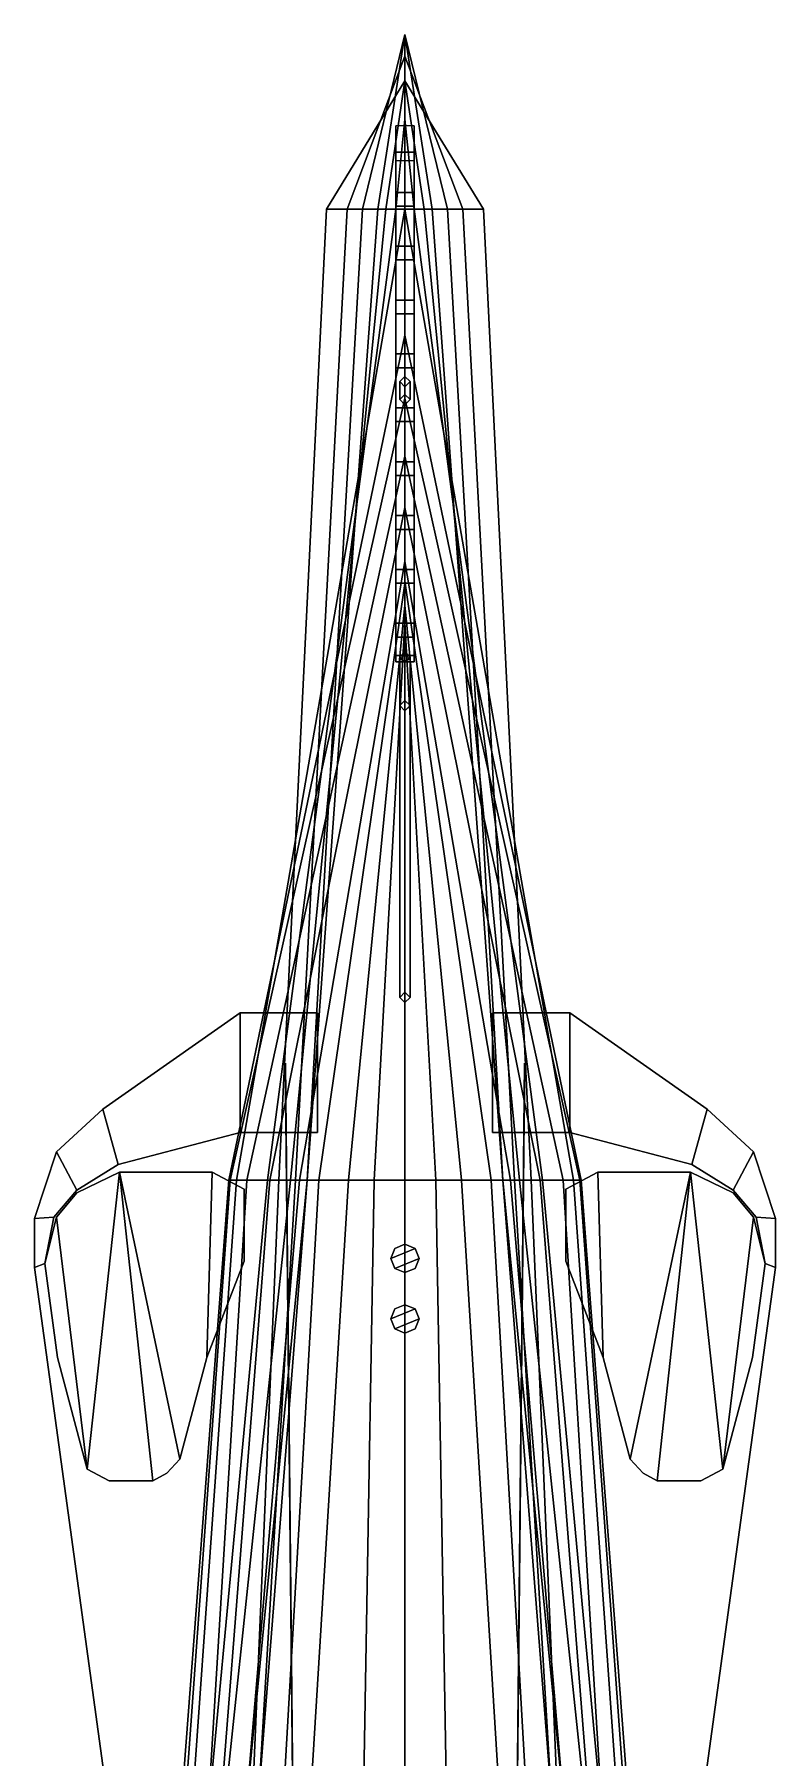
# Model space of a CAD drawing. Extents: x -3.2 to 3.2, y -38.1 to 38.1.
# Drawn here: x -2.88 to 2.88, y 24.73 to 38.13 of the extents above; entities that cross this region are included whole.
import ezdxf

# ---------------------------------------------------------------- set-up
doc = ezdxf.new("R2010")
doc.units = 0
doc.layers.get('0').update_dxf_attribs({"linetype": 'CONTINUOUS'})
doc.layers.add('TOWER', color=3, linetype='CONTINUOUS')

msp = doc.modelspace()

# ---------------------------------------------------------------- linework, layer by layer
for points in [[(0, 37.96, 2.34), (0, 38.13, 1.94), (-0.33, 36.77, 1.82), (-0.45, 36.77, 2.16)], [(0, 38.13, 1.94), (0, 38.13, 1.63), (-0.21, 36.77, 1.44), (-0.33, 36.77, 1.82)], [(0, 38.13, 1.63), (0, 37.77, 1.14), (-0.15, 36.77, 1.14), (-0.21, 36.77, 1.44)], [(0.21, 36.77, 1.44), (0.15, 36.77, 1.14), (0, 37.77, 1.14), (0, 38.13, 1.63)], [(0.33, 36.77, 1.82), (0.21, 36.77, 1.44), (0, 38.13, 1.63), (0, 38.13, 1.94)], [(0.45, 36.77, 2.16), (0.33, 36.77, 1.82), (0, 38.13, 1.94), (0, 37.96, 2.34)], [(0, 37.77, 2.47), (0, 37.96, 2.34), (-0.45, 36.77, 2.16), (-0.61, 36.77, 2.47)], [(0.61, 36.77, 2.47), (0.45, 36.77, 2.16), (0, 37.96, 2.34), (0, 37.77, 2.47)], [(0, 37.77, 2.47), (0, 37.77, 2.47), (-0.61, 36.77, 2.47), (0.61, 36.77, 2.47)], [(0, 37.77, 1.14), (0, 37.47, 0.63), (-0.07, 36.77, 0.63), (-0.15, 36.77, 1.14)], [(0.15, 36.77, 1.14), (0.07, 36.77, 0.63), (0, 37.47, 0.63), (0, 37.77, 1.14)], [(0, 37.47, 0.63), (0, 36.77, -0.04), (0, 36.77, -0.04), (-0.07, 36.77, 0.63)], [(-0.07, 33.3, 3.82), (-0.07, 37.42, 2.47), (-0.07, 37.15, 2.47), (-0.07, 33.25, 3.68)], [(0.07, 37.215, 2.537), (0.07, 37.42, 2.47), (-0.07, 37.42, 2.47), (-0.07, 37.215, 2.537)], [(0.07, 36.77, 0.63), (0, 36.77, -0.04), (0, 36.77, -0.04), (0, 37.47, 0.63)], [(0.07, 37.15, 2.47), (0.07, 37.42, 2.47), (0.07, 33.3, 3.82), (0.07, 33.25, 3.68)], [(0.07, 36.902, 2.772), (0.07, 37.215, 2.537), (-0.07, 37.215, 2.537), (-0.07, 36.902, 2.772)], [(-0.07, 36.902, 2.772), (-0.07, 37.215, 2.537), (-0.07, 37.215, 2.537), (-0.07, 36.795, 2.675)], [(-0.07, 33.25, 3.68), (-0.07, 37.15, 2.47), (0.07, 37.15, 2.47), (0.07, 33.25, 3.68)], [(0.07, 37.215, 2.537), (0.07, 37.215, 2.537), (0.07, 36.902, 2.772), (0.07, 36.795, 2.675)], [(0.07, 36.795, 2.675), (0.07, 36.902, 2.772), (-0.07, 36.902, 2.772), (-0.07, 36.795, 2.675)], [(0, 36.77, -0.04), (0, 35.79, -1.05), (-1.37, 29.22, -1.05), (-1.31, 29.22, -0.64)], [(-0.07, 36.77, 0.63), (0, 36.77, -0.04), (-1.31, 29.22, -0.64), (-1.07, 29.22, -0.04)], [(-0.15, 36.77, 1.14), (-0.07, 36.77, 0.63), (-1.07, 29.22, -0.04), (-0.89, 29.22, 0.39)], [(-0.61, 36.77, 2.47), (-0.45, 36.77, 2.16), (-0.85, 29.22, 1.82), (-0.98, 29.22, 2.16)], [(-0.21, 36.77, 1.44), (-0.15, 36.77, 1.14), (-0.89, 29.22, 0.39), (-0.76, 29.22, 0.91)], [(-0.45, 36.77, 2.16), (-0.33, 36.77, 1.82), (-0.76, 29.22, 1.44), (-0.85, 29.22, 1.82)], [(-0.33, 36.77, 1.82), (-0.21, 36.77, 1.44), (-0.76, 29.22, 0.91), (-0.76, 29.22, 1.44)], [(-0.07, 36.483, 2.909), (-0.07, 36.795, 2.675), (-0.07, 36.795, 2.675), (-0.07, 36.376, 2.812)], [(0.07, 36.483, 2.909), (0.07, 36.795, 2.675), (-0.07, 36.795, 2.675), (-0.07, 36.483, 2.909)], [(1.07, 29.22, -0.04), (1.31, 29.22, -0.64), (0, 36.77, -0.04), (0.07, 36.77, 0.63)], [(1.31, 29.22, -0.64), (1.37, 29.22, -1.05), (0, 35.79, -1.05), (0, 36.77, -0.04)], [(0.07, 36.795, 2.675), (0.07, 36.795, 2.675), (0.07, 36.483, 2.909), (0.07, 36.376, 2.812)], [(0.89, 29.22, 0.39), (1.07, 29.22, -0.04), (0.07, 36.77, 0.63), (0.15, 36.77, 1.14)], [(0.76, 29.22, 0.91), (0.89, 29.22, 0.39), (0.15, 36.77, 1.14), (0.21, 36.77, 1.44)], [(0.76, 29.22, 1.44), (0.76, 29.22, 0.91), (0.21, 36.77, 1.44), (0.33, 36.77, 1.82)], [(0.85, 29.22, 1.82), (0.76, 29.22, 1.44), (0.33, 36.77, 1.82), (0.45, 36.77, 2.16)], [(0.98, 29.22, 2.16), (0.85, 29.22, 1.82), (0.45, 36.77, 2.16), (0.61, 36.77, 2.47)], [(0.07, 36.376, 2.812), (0.07, 36.483, 2.909), (-0.07, 36.483, 2.909), (-0.07, 36.376, 2.812)], [(0.07, 36.064, 3.046), (0.07, 36.376, 2.812), (-0.07, 36.376, 2.812), (-0.07, 36.064, 3.046)], [(-0.07, 36.064, 3.046), (-0.07, 36.376, 2.812), (-0.07, 36.376, 2.812), (-0.07, 35.957, 2.949)], [(0.07, 36.376, 2.812), (0.07, 36.376, 2.812), (0.07, 36.064, 3.046), (0.07, 35.957, 2.949)], [(0.07, 35.957, 2.949), (0.07, 36.064, 3.046), (-0.07, 36.064, 3.046), (-0.07, 35.957, 2.949)], [(-0.07, 35.645, 3.183), (-0.07, 35.957, 2.949), (-0.07, 35.957, 2.949), (-0.07, 35.538, 3.087)], [(0.07, 35.645, 3.183), (0.07, 35.957, 2.949), (-0.07, 35.957, 2.949), (-0.07, 35.645, 3.183)], [(0.07, 35.957, 2.949), (0.07, 35.957, 2.949), (0.07, 35.645, 3.183), (0.07, 35.538, 3.087)], [(0, 35.79, -1.05), (0, 35.3, -1.43), (-1.36, 29.22, -1.43), (-1.37, 29.22, -1.05)], [(1.37, 29.22, -1.05), (1.36, 29.22, -1.43), (0, 35.3, -1.43), (0, 35.79, -1.05)], [(0.07, 35.538, 3.087), (0.07, 35.645, 3.183), (-0.07, 35.645, 3.183), (-0.07, 35.538, 3.087)], [(0.07, 35.226, 3.321), (0.07, 35.538, 3.087), (-0.07, 35.538, 3.087), (-0.07, 35.226, 3.321)], [(-0.07, 35.226, 3.321), (-0.07, 35.538, 3.087), (-0.07, 35.538, 3.087), (-0.07, 35.119, 3.224)], [(0.07, 35.538, 3.087), (0.07, 35.538, 3.087), (0.07, 35.226, 3.321), (0.07, 35.119, 3.224)], [(0, 35.33, 2.41), (-0.04, 35.29, 2.4), (-0.04, 35.43, 3.01), (0, 35.47, 3)], [(-0.04, 35.29, 2.4), (0, 35.25, 2.4), (0, 35.39, 3.02), (-0.04, 35.43, 3.01)], [(0.04, 35.29, 2.4), (0, 35.33, 2.41), (0, 35.47, 3), (0.04, 35.43, 3.01)], [(0, 35.25, 2.4), (0.04, 35.29, 2.4), (0.04, 35.43, 3.01), (0, 35.39, 3.02)], [(0, 35.3, -1.43), (0, 34.85, -1.76), (-1.23, 29.22, -1.76), (-1.36, 29.22, -1.43)], [(1.36, 29.22, -1.43), (1.23, 29.22, -1.76), (0, 34.85, -1.76), (0, 35.3, -1.43)], [(0.07, 35.119, 3.224), (0.07, 35.226, 3.321), (-0.07, 35.226, 3.321), (-0.07, 35.119, 3.224)], [(-0.07, 34.807, 3.458), (-0.07, 35.119, 3.224), (-0.07, 35.119, 3.224), (-0.07, 34.7, 3.361)], [(0.07, 34.807, 3.458), (0.07, 35.119, 3.224), (-0.07, 35.119, 3.224), (-0.07, 34.807, 3.458)], [(0.07, 35.119, 3.224), (0.07, 35.119, 3.224), (0.07, 34.807, 3.458), (0.07, 34.7, 3.361)], [(0, 34.85, -1.76), (0, 34.45, -2.02), (-1.05, 29.22, -2.02), (-1.23, 29.22, -1.76)], [(1.23, 29.22, -1.76), (1.05, 29.22, -2.02), (0, 34.45, -2.02), (0, 34.85, -1.76)], [(0.07, 34.7, 3.361), (0.07, 34.807, 3.458), (-0.07, 34.807, 3.458), (-0.07, 34.7, 3.361)], [(0.07, 34.388, 3.595), (0.07, 34.7, 3.361), (-0.07, 34.7, 3.361), (-0.07, 34.388, 3.595)], [(-0.07, 34.388, 3.595), (-0.07, 34.7, 3.361), (-0.07, 34.7, 3.361), (-0.07, 34.281, 3.498)], [(0.07, 34.7, 3.361), (0.07, 34.7, 3.361), (0.07, 34.388, 3.595), (0.07, 34.281, 3.498)], [(0, 34.45, -2.02), (0, 34.03, -2.25), (-0.82, 29.22, -2.25), (-1.05, 29.22, -2.02)], [(1.05, 29.22, -2.02), (0.82, 29.22, -2.25), (0, 34.03, -2.25), (0, 34.45, -2.02)], [(0.07, 34.281, 3.498), (0.07, 34.388, 3.595), (-0.07, 34.388, 3.595), (-0.07, 34.281, 3.498)], [(-0.07, 33.969, 3.733), (-0.07, 34.281, 3.498), (-0.07, 34.281, 3.498), (-0.07, 33.862, 3.636)], [(0.07, 33.969, 3.733), (0.07, 34.281, 3.498), (-0.07, 34.281, 3.498), (-0.07, 33.969, 3.733)], [(0.07, 34.281, 3.498), (0.07, 34.281, 3.498), (0.07, 33.969, 3.733), (0.07, 33.862, 3.636)], [(0, 34.03, -2.25), (0, 33.86, -2.36), (-0.67, 29.22, -2.36), (-0.82, 29.22, -2.25)], [(0.07, 33.862, 3.636), (0.07, 33.969, 3.733), (-0.07, 33.969, 3.733), (-0.07, 33.862, 3.636)], [(0.82, 29.22, -2.25), (0.67, 29.22, -2.36), (0, 33.88, -2.36), (0, 34.03, -2.25)], [(0, 33.86, -2.36), (0, 33.69, -2.47), (-0.44, 29.22, -2.47), (-0.67, 29.22, -2.36)], [(-0.07, 33.55, 3.87), (-0.07, 33.862, 3.636), (-0.07, 33.862, 3.636), (-0.07, 33.443, 3.773)], [(0.07, 33.55, 3.87), (0.07, 33.862, 3.636), (-0.07, 33.862, 3.636), (-0.07, 33.55, 3.87)], [(0.67, 29.22, -2.36), (0.44, 29.22, -2.47), (0, 33.69, -2.47), (0, 33.88, -2.36)], [(0.07, 33.862, 3.636), (0.07, 33.862, 3.636), (0.07, 33.55, 3.87), (0.07, 33.443, 3.773)], [(0, 33.69, -2.47), (0, 33.56, -2.53), (-0.24, 29.22, -2.53), (-0.44, 29.22, -2.47)], [(0.44, 29.22, -2.47), (0.24, 29.22, -2.53), (0, 33.56, -2.53), (0, 33.69, -2.47)], [(0, 33.56, -2.53), (0, 30.22, -2.58), (0, 29.22, -2.58), (-0.24, 29.22, -2.53)], [(0.07, 33.443, 3.773), (0.07, 33.55, 3.87), (-0.07, 33.55, 3.87), (-0.07, 33.443, 3.773)], [(0.24, 29.22, -2.53), (0, 29.22, -2.58), (0, 30.22, -2.58), (0, 33.56, -2.53)], [(0.07, 33.3, 3.82), (0.07, 33.443, 3.773), (-0.07, 33.443, 3.773), (-0.07, 33.3, 3.82)], [(0.07, 33.25, 3.68), (0.07, 33.3, 3.82), (-0.07, 33.3, 3.82), (-0.07, 33.25, 3.68)], [(0, 32.95, 2.31), (-0.04, 32.91, 2.31), (-0.04, 33.29, 3.67), (0, 33.33, 3.66)], [(-0.04, 30.64, 2.21), (0, 30.6, 2.21), (0, 33.3, 3.82), (-0.04, 33.28, 3.76)], [(-0.04, 32.91, 2.31), (0, 32.87, 2.3), (0, 33.25, 3.68), (-0.04, 33.29, 3.67)], [(0, 30.68, 2.21), (-0.04, 30.64, 2.21), (-0.04, 33.28, 3.76), (0, 33.25, 3.68)], [(0.04, 32.91, 2.31), (0, 32.95, 2.31), (0, 33.33, 3.66), (0.04, 33.29, 3.67)], [(0, 30.6, 2.21), (0.04, 30.64, 2.21), (0.04, 33.28, 3.76), (0, 33.3, 3.82)], [(0, 32.87, 2.3), (0.04, 32.91, 2.31), (0.04, 33.29, 3.67), (0, 33.25, 3.68)], [(0.04, 30.64, 2.21), (0, 30.68, 2.21), (0, 33.25, 3.68), (0.04, 33.28, 3.76)], [(-1.28, 30.52, -2.24), (-1.28, 29.59, -2.24), (-2.23, 29.34, -2.24), (-2.35, 29.77, -2.24)], [(-2.23, 29.34, -2.14), (-1.28, 29.59, -2.14), (-1.28, 30.52, -2.14), (-2.35, 29.77, -2.14)], [(-2.35, 29.77, -2.14), (-1.28, 30.52, -2.14), (-1.28, 30.52, -2.24), (-2.35, 29.77, -2.24)], [(-0.68, 29.59, -2.24), (-1.28, 29.59, -2.24), (-1.28, 30.52, -2.24), (-0.68, 30.52, -2.24)], [(-1.28, 30.52, -2.14), (-1.28, 29.59, -2.14), (-0.68, 29.59, -2.14), (-0.68, 30.52, -2.14)], [(-0.68, 30.52, -2.24), (-1.28, 30.52, -2.24), (-1.28, 30.52, -2.14), (-0.68, 30.52, -2.14)], [(1.28, 29.59, -2.24), (0.68, 29.59, -2.24), (0.68, 30.52, -2.24), (1.28, 30.52, -2.24)], [(0.68, 30.52, -2.14), (0.68, 29.59, -2.14), (1.28, 29.59, -2.14), (1.28, 30.52, -2.14)], [(1.28, 30.52, -2.24), (0.68, 30.52, -2.24), (0.68, 30.52, -2.14), (1.28, 30.52, -2.14)], [(1.28, 30.52, -2.14), (1.28, 29.59, -2.14), (2.23, 29.34, -2.14), (2.35, 29.77, -2.14)], [(2.23, 29.34, -2.24), (1.28, 29.59, -2.24), (1.28, 30.52, -2.24), (2.35, 29.77, -2.24)], [(2.35, 29.77, -2.24), (1.28, 30.52, -2.24), (1.28, 30.52, -2.14), (2.35, 29.77, -2.14)], [(-0.7, 7.44, 6.45), (-0.93, 30.13, 2.19), (-0.93, 29.95, 2.18), (-0.7, 7.44, 6.39)], [(-0.7, 7.44, 6.39), (-0.93, 29.95, 2.18), (-0.93, 30.13, 2.19), (-0.7, 7.44, 6.45)], [(0.7, 7.44, 6.45), (0.93, 30.13, 2.19), (0.93, 29.95, 2.18), (0.7, 7.44, 6.39)], [(0.7, 7.44, 6.39), (0.93, 29.95, 2.18), (0.93, 30.13, 2.19), (0.7, 7.44, 6.45)], [(-2.35, 29.77, -2.24), (-2.23, 29.34, -2.24), (-2.55, 29.14, -2.24), (-2.71, 29.44, -2.24)], [(-2.71, 29.44, -2.14), (-2.35, 29.77, -2.14), (-2.35, 29.77, -2.24), (-2.71, 29.44, -2.24)], [(-2.55, 29.14, -2.14), (-2.23, 29.34, -2.14), (-2.35, 29.77, -2.14), (-2.71, 29.44, -2.14)], [(2.55, 29.14, -2.24), (2.23, 29.34, -2.24), (2.35, 29.77, -2.24), (2.71, 29.44, -2.24)], [(2.35, 29.77, -2.14), (2.23, 29.34, -2.14), (2.55, 29.14, -2.14), (2.71, 29.44, -2.14)], [(2.71, 29.44, -2.24), (2.35, 29.77, -2.24), (2.35, 29.77, -2.14), (2.71, 29.44, -2.14)], [(-2.23, 29.34, -2.24), (-1.28, 29.59, -2.24), (-1.28, 29.59, -2.14), (-2.23, 29.34, -2.14)], [(-0.68, 29.59, -2.14), (-1.28, 29.59, -2.14), (-1.28, 29.59, -2.24), (-0.68, 29.59, -2.24)], [(1.28, 29.59, -2.14), (0.68, 29.59, -2.14), (0.68, 29.59, -2.24), (1.28, 29.59, -2.24)], [(2.23, 29.34, -2.14), (1.28, 29.59, -2.14), (1.28, 29.59, -2.24), (2.23, 29.34, -2.24)], [(-2.71, 29.44, -2.24), (-2.55, 29.14, -2.24), (-2.73, 28.93, -2.24), (-2.88, 28.92, -2.24)], [(-2.88, 28.92, -2.14), (-2.71, 29.44, -2.14), (-2.71, 29.44, -2.24), (-2.88, 28.92, -2.24)], [(-2.73, 28.93, -2.14), (-2.55, 29.14, -2.14), (-2.71, 29.44, -2.14), (-2.88, 28.92, -2.14)], [(2.71, 29.44, -2.14), (2.55, 29.14, -2.14), (2.73, 28.93, -2.14), (2.88, 28.92, -2.14)], [(2.73, 28.93, -2.24), (2.55, 29.14, -2.24), (2.71, 29.44, -2.24), (2.88, 28.92, -2.24)], [(2.88, 28.92, -2.24), (2.71, 29.44, -2.24), (2.71, 29.44, -2.14), (2.88, 28.92, -2.14)], [(-2.55, 29.12, -2.24), (-2.22, 29.28, -2.24), (-2.47, 26.97, -2.24), (-2.71, 28.93, -2.24)], [(-2.47, 26.97, -2.14), (-2.22, 29.28, -2.14), (-2.55, 29.12, -2.14), (-2.71, 28.93, -2.14)], [(-2.55, 29.14, -2.24), (-2.23, 29.34, -2.24), (-2.23, 29.34, -2.14), (-2.55, 29.14, -2.14)], [(-2.55, 29.12, -2.14), (-2.22, 29.28, -2.14), (-2.22, 29.28, -2.24), (-2.55, 29.12, -2.24)], [(-2.47, 26.97, -2.24), (-2.22, 29.28, -2.24), (-1.96, 26.88, -2.24), (-2.3, 26.88, -2.24)], [(-1.96, 26.88, -2.14), (-2.22, 29.28, -2.14), (-2.47, 26.97, -2.14), (-2.3, 26.88, -2.14)], [(-2.22, 29.28, -2.14), (-1.5, 29.28, -2.14), (-1.5, 29.28, -2.24), (-2.22, 29.28, -2.24)], [(-1.96, 26.88, -2.24), (-2.22, 29.28, -2.24), (-1.75, 27.05, -2.24), (-1.85, 26.94, -2.24)], [(-1.75, 27.05, -2.14), (-2.22, 29.28, -2.14), (-1.96, 26.88, -2.14), (-1.85, 26.94, -2.14)], [(-2.22, 29.28, -2.24), (-1.5, 29.28, -2.24), (-1.54, 27.84, -2.24), (-1.75, 27.05, -2.24)], [(-1.54, 27.84, -2.14), (-1.5, 29.28, -2.14), (-2.22, 29.28, -2.14), (-1.75, 27.05, -2.14)], [(-1.37, 29.22, -1.05), (-1.36, 29.22, -1.43), (-1.9, 21.71, -1.43), (-1.94, 21.71, -1.05)], [(-1.31, 29.22, -0.64), (-1.37, 29.22, -1.05), (-1.94, 21.71, -1.05), (-1.84, 21.71, -0.3)], [(-1.36, 29.22, -1.43), (-1.23, 29.22, -1.76), (-1.69, 21.71, -1.96), (-1.9, 21.71, -1.43)], [(-1.07, 29.22, -0.04), (-1.31, 29.22, -0.64), (-1.84, 21.71, -0.3), (-1.77, 21.71, -0.04)], [(-0.89, 29.22, 0.39), (-1.07, 29.22, -0.04), (-1.77, 21.71, -0.04), (-1.68, 21.71, 0.21)], [(-1.23, 29.22, -1.76), (-1.05, 29.22, -2.02), (-1.64, 21.71, -2.02), (-1.69, 21.71, -1.96)], [(-0.76, 29.22, 0.91), (-0.89, 29.22, 0.39), (-1.68, 21.71, 0.21), (-1.49, 21.71, 0.91)], [(-1.05, 29.22, -2.02), (-0.82, 29.22, -2.25), (-1.46, 21.71, -2.25), (-1.64, 21.71, -2.02)], [(-1.5, 29.28, -2.24), (-1.25, 29.15, -2.24), (-1.25, 28.59, -2.24), (-1.54, 27.84, -2.24)], [(-1.25, 28.59, -2.14), (-1.25, 29.15, -2.14), (-1.5, 29.28, -2.14), (-1.54, 27.84, -2.14)], [(-1.5, 29.28, -2.14), (-1.25, 29.15, -2.14), (-1.25, 29.15, -2.24), (-1.5, 29.28, -2.24)], [(-0.76, 29.22, 1.44), (-0.76, 29.22, 0.91), (-1.49, 21.71, 0.91), (-1.35, 21.71, 1.44)], [(-0.82, 29.22, -2.25), (-0.67, 29.22, -2.36), (-1.1, 21.71, -2.54), (-1.46, 21.71, -2.25)], [(-0.85, 29.22, 1.82), (-0.76, 29.22, 1.44), (-1.35, 21.71, 1.44), (-1.3, 21.71, 1.82)], [(-0.98, 29.22, 2.16), (-0.85, 29.22, 1.82), (-1.3, 21.71, 1.82)], [(-0.67, 29.22, -2.36), (-0.44, 29.22, -2.47), (-0.9, 21.71, -2.67), (-1.1, 21.71, -2.54)], [(-0.44, 29.22, -2.47), (-0.24, 29.22, -2.53), (-0.37, 21.71, -2.95), (-0.9, 21.71, -2.67)], [(-0.24, 29.22, -2.53), (0, 29.22, -2.58), (0, 21.71, -3.06), (-0.37, 21.71, -2.95)], [(0.37, 21.71, -2.95), (0, 21.71, -3.06), (0, 29.22, -2.58), (0.24, 29.22, -2.53)], [(0.9, 21.71, -2.67), (0.37, 21.71, -2.95), (0.24, 29.22, -2.53), (0.44, 29.22, -2.47)], [(1.1, 21.71, -2.54), (0.9, 21.71, -2.67), (0.44, 29.22, -2.47), (0.67, 29.22, -2.36)], [(1.46, 21.71, -2.25), (1.1, 21.71, -2.54), (0.67, 29.22, -2.36), (0.82, 29.22, -2.25)], [(1.3, 21.71, 1.82), (1.35, 21.71, 1.44), (0.76, 29.22, 1.44), (0.85, 29.22, 1.82)], [(1.49, 21.71, 0.91), (1.68, 21.71, 0.21), (0.89, 29.22, 0.39), (0.76, 29.22, 0.91)], [(1.35, 21.71, 1.44), (1.49, 21.71, 0.91), (0.76, 29.22, 0.91), (0.76, 29.22, 1.44)], [(1.64, 21.71, -2.02), (1.46, 21.71, -2.25), (0.82, 29.22, -2.25), (1.05, 29.22, -2.02)], [(0.85, 29.22, 1.82), (0.98, 29.22, 2.16), (1.3, 21.71, 1.82)], [(1.68, 21.71, 0.21), (1.77, 21.71, -0.04), (1.07, 29.22, -0.04), (0.89, 29.22, 0.39)], [(1.69, 21.71, -1.96), (1.64, 21.71, -2.02), (1.05, 29.22, -2.02), (1.23, 29.22, -1.76)], [(1.77, 21.71, -0.04), (1.84, 21.71, -0.3), (1.31, 29.22, -0.64), (1.07, 29.22, -0.04)], [(1.9, 21.71, -1.43), (1.69, 21.71, -1.96), (1.23, 29.22, -1.76), (1.36, 29.22, -1.43)], [(1.5, 29.28, -2.24), (1.25, 29.15, -2.24), (1.25, 29.15, -2.14), (1.5, 29.28, -2.14)], [(1.5, 29.28, -2.14), (1.25, 29.15, -2.14), (1.25, 28.59, -2.14), (1.54, 27.84, -2.14)], [(1.25, 28.59, -2.24), (1.25, 29.15, -2.24), (1.5, 29.28, -2.24), (1.54, 27.84, -2.24)], [(1.84, 21.71, -0.3), (1.94, 21.71, -1.05), (1.37, 29.22, -1.05), (1.31, 29.22, -0.64)], [(1.94, 21.71, -1.05), (1.9, 21.71, -1.43), (1.36, 29.22, -1.43), (1.37, 29.22, -1.05)], [(2.22, 29.28, -2.14), (1.5, 29.28, -2.14), (1.54, 27.84, -2.14), (1.75, 27.05, -2.14)], [(1.54, 27.84, -2.24), (1.5, 29.28, -2.24), (2.22, 29.28, -2.24), (1.75, 27.05, -2.24)], [(2.22, 29.28, -2.24), (1.5, 29.28, -2.24), (1.5, 29.28, -2.14), (2.22, 29.28, -2.14)], [(1.75, 27.05, -2.24), (2.22, 29.28, -2.24), (1.96, 26.88, -2.24), (1.85, 26.94, -2.24)], [(1.96, 26.88, -2.14), (2.22, 29.28, -2.14), (1.75, 27.05, -2.14), (1.85, 26.94, -2.14)], [(2.47, 26.97, -2.14), (2.22, 29.28, -2.14), (1.96, 26.88, -2.14), (2.3, 26.88, -2.14)], [(1.96, 26.88, -2.24), (2.22, 29.28, -2.24), (2.47, 26.97, -2.24), (2.3, 26.88, -2.24)], [(2.55, 29.12, -2.14), (2.22, 29.28, -2.14), (2.47, 26.97, -2.14), (2.71, 28.93, -2.14)], [(2.47, 26.97, -2.24), (2.22, 29.28, -2.24), (2.55, 29.12, -2.24), (2.71, 28.93, -2.24)], [(2.55, 29.12, -2.24), (2.22, 29.28, -2.24), (2.22, 29.28, -2.14), (2.55, 29.12, -2.14)], [(2.55, 29.14, -2.14), (2.23, 29.34, -2.14), (2.23, 29.34, -2.24), (2.55, 29.14, -2.24)], [(-2.73, 28.93, -2.24), (-2.55, 29.14, -2.24), (-2.55, 29.14, -2.14), (-2.73, 28.93, -2.14)], [(-2.71, 28.93, -2.14), (-2.55, 29.12, -2.14), (-2.55, 29.12, -2.24), (-2.71, 28.93, -2.24)], [(-1.25, 28.59, -2.24), (-1.25, 29.15, -2.24), (-1.25, 29.15, -2.14), (-1.25, 28.59, -2.14)], [(1.25, 28.59, -2.14), (1.25, 29.15, -2.14), (1.25, 29.15, -2.24), (1.25, 28.59, -2.24)], [(2.73, 28.93, -2.14), (2.55, 29.14, -2.14), (2.55, 29.14, -2.24), (2.73, 28.93, -2.24)], [(2.71, 28.93, -2.24), (2.55, 29.12, -2.24), (2.55, 29.12, -2.14), (2.71, 28.93, -2.14)], [(-2.88, 28.92, -2.24), (-2.73, 28.93, -2.24), (-2.8, 28.57, -2.24), (-2.88, 28.54, -2.24)], [(-2.8, 28.57, -2.14), (-2.73, 28.93, -2.14), (-2.88, 28.92, -2.14), (-2.88, 28.54, -2.14)], [(-2.88, 28.54, -2.14), (-2.88, 28.92, -2.14), (-2.88, 28.92, -2.24), (-2.88, 28.54, -2.24)], [(-2.8, 28.57, -2.24), (-2.73, 28.93, -2.24), (-2.73, 28.93, -2.14), (-2.8, 28.57, -2.14)], [(-2.8, 28.57, -2.14), (-2.71, 28.93, -2.14), (-2.71, 28.93, -2.24), (-2.8, 28.57, -2.24)], [(-2.8, 28.57, -2.24), (-2.71, 28.93, -2.24), (-2.47, 26.97, -2.24), (-2.7, 27.84, -2.24)], [(-2.47, 26.97, -2.14), (-2.71, 28.93, -2.14), (-2.8, 28.57, -2.14), (-2.7, 27.84, -2.14)], [(2.8, 28.57, -2.14), (2.71, 28.93, -2.14), (2.47, 26.97, -2.14), (2.7, 27.84, -2.14)], [(2.47, 26.97, -2.24), (2.71, 28.93, -2.24), (2.8, 28.57, -2.24), (2.7, 27.84, -2.24)], [(2.8, 28.57, -2.24), (2.71, 28.93, -2.24), (2.71, 28.93, -2.14), (2.8, 28.57, -2.14)], [(2.88, 28.92, -2.14), (2.73, 28.93, -2.14), (2.8, 28.57, -2.14), (2.88, 28.54, -2.14)], [(2.8, 28.57, -2.24), (2.73, 28.93, -2.24), (2.88, 28.92, -2.24), (2.88, 28.54, -2.24)], [(2.8, 28.57, -2.14), (2.73, 28.93, -2.14), (2.73, 28.93, -2.24), (2.8, 28.57, -2.24)], [(2.88, 28.54, -2.24), (2.88, 28.92, -2.24), (2.88, 28.92, -2.14), (2.88, 28.54, -2.14)], [(-0.11, 28.61, 2.41), (0.078, 28.688, 2.41), (0, 28.72, 2.41), (-0.078, 28.688, 2.41)], [(-0.078, 28.688, 2.13), (-0.11, 28.61, 2.13), (-0.11, 28.61, 2.41), (-0.078, 28.688, 2.41)], [(-0.078, 28.532, 2.41), (0.11, 28.61, 2.41), (0.078, 28.688, 2.41), (-0.11, 28.61, 2.41)], [(0, 28.72, 2.13), (-0.078, 28.688, 2.13), (-0.078, 28.688, 2.41), (0, 28.72, 2.41)], [(0.078, 28.688, 2.13), (0, 28.72, 2.13), (0, 28.72, 2.41), (0.078, 28.688, 2.41)], [(0.11, 28.61, 2.13), (0.078, 28.688, 2.13), (0.078, 28.688, 2.41), (0.11, 28.61, 2.41)], [(-2.88, 28.54, -2.24), (-2.8, 28.57, -2.24), (-2.8, 28.57, -2.14), (-2.88, 28.54, -2.14)], [(-2.7, 27.84, -2.14), (-2.8, 28.57, -2.14), (-2.8, 28.57, -2.24), (-2.7, 27.84, -2.24)], [(-1.54, 27.84, -2.24), (-1.25, 28.59, -2.24), (-1.25, 28.59, -2.14), (-1.54, 27.84, -2.14)], [(-0.11, 28.61, 2.13), (-0.078, 28.532, 2.12), (-0.078, 28.532, 2.41), (-0.11, 28.61, 2.41)], [(0, 28.5, 2.41), (0.078, 28.532, 2.41), (0.11, 28.61, 2.41), (-0.078, 28.532, 2.41)], [(0.078, 28.532, 2.12), (0.11, 28.61, 2.13), (0.11, 28.61, 2.41), (0.078, 28.532, 2.41)], [(1.54, 27.84, -2.14), (1.25, 28.59, -2.14), (1.25, 28.59, -2.24), (1.54, 27.84, -2.24)], [(2.7, 27.84, -2.24), (2.8, 28.57, -2.24), (2.8, 28.57, -2.14), (2.7, 27.84, -2.14)], [(2.88, 28.54, -2.14), (2.8, 28.57, -2.14), (2.8, 28.57, -2.24), (2.88, 28.54, -2.24)], [(-1.71, 20, -2.24), (-2.88, 28.54, -2.24), (-2.88, 28.54, -2.14), (-1.71, 20, -2.14)], [(-1.71, 20, -2.14), (-2.88, 28.54, -2.14), (-2.88, 28.54, -2.24), (-1.71, 20, -2.24)], [(-0.078, 28.532, 2.12), (0, 28.5, 2.12), (0, 28.5, 2.41), (-0.078, 28.532, 2.41)], [(0, 28.5, 2.12), (0.078, 28.532, 2.12), (0.078, 28.532, 2.41), (0, 28.5, 2.41)], [(1.71, 20, -2.24), (2.88, 28.54, -2.24), (2.88, 28.54, -2.14), (1.71, 20, -2.14)], [(1.71, 20, -2.14), (2.88, 28.54, -2.14), (2.88, 28.54, -2.24), (1.71, 20, -2.24)], [(-0.11, 28.14, 2.41), (0.078, 28.218, 2.41), (0, 28.25, 2.41), (-0.078, 28.218, 2.41)], [(-0.078, 28.218, 2.11), (-0.11, 28.14, 2.1), (-0.11, 28.14, 2.41), (-0.078, 28.218, 2.41)], [(-0.078, 28.062, 2.41), (0.11, 28.14, 2.41), (0.078, 28.218, 2.41), (-0.11, 28.14, 2.41)], [(0, 28.25, 2.11), (-0.078, 28.218, 2.11), (-0.078, 28.218, 2.41), (0, 28.25, 2.41)], [(0.078, 28.218, 2.11), (0, 28.25, 2.11), (0, 28.25, 2.41), (0.078, 28.218, 2.41)], [(0.11, 28.14, 2.1), (0.078, 28.218, 2.11), (0.078, 28.218, 2.41), (0.11, 28.14, 2.41)], [(-0.11, 28.14, 2.1), (-0.078, 28.062, 2.1), (-0.078, 28.062, 2.41), (-0.11, 28.14, 2.41)], [(0, 28.03, 2.41), (0.078, 28.062, 2.41), (0.11, 28.14, 2.41), (-0.078, 28.062, 2.41)], [(-0.078, 28.062, 2.1), (0, 28.03, 2.1), (0, 28.03, 2.41), (-0.078, 28.062, 2.41)], [(0, 28.03, 2.1), (0.078, 28.062, 2.1), (0.078, 28.062, 2.41), (0, 28.03, 2.41)], [(0.078, 28.062, 2.1), (0.11, 28.14, 2.1), (0.11, 28.14, 2.41), (0.078, 28.062, 2.41)], [(-2.7, 27.84, -2.24), (-2.47, 26.97, -2.24), (-2.47, 26.97, -2.14), (-2.7, 27.84, -2.14)], [(-1.75, 27.05, -2.24), (-1.54, 27.84, -2.24), (-1.54, 27.84, -2.14), (-1.75, 27.05, -2.14)], [(1.75, 27.05, -2.14), (1.54, 27.84, -2.14), (1.54, 27.84, -2.24), (1.75, 27.05, -2.24)], [(2.7, 27.84, -2.14), (2.47, 26.97, -2.14), (2.47, 26.97, -2.24), (2.7, 27.84, -2.24)], [(-2.3, 26.88, -2.14), (-2.47, 26.97, -2.14), (-2.47, 26.97, -2.24), (-2.3, 26.88, -2.24)], [(-1.85, 26.94, -2.14), (-1.96, 26.88, -2.14), (-1.96, 26.88, -2.24), (-1.85, 26.94, -2.24)], [(-1.85, 26.94, -2.24), (-1.75, 27.05, -2.24), (-1.75, 27.05, -2.14), (-1.85, 26.94, -2.14)], [(1.85, 26.94, -2.14), (1.75, 27.05, -2.14), (1.75, 27.05, -2.24), (1.85, 26.94, -2.24)], [(1.85, 26.94, -2.24), (1.96, 26.88, -2.24), (1.96, 26.88, -2.14), (1.85, 26.94, -2.14)], [(2.3, 26.88, -2.24), (2.47, 26.97, -2.24), (2.47, 26.97, -2.14), (2.3, 26.88, -2.14)], [(-2.3, 26.88, -2.24), (-1.96, 26.88, -2.24), (-1.96, 26.88, -2.14), (-2.3, 26.88, -2.14)], [(2.3, 26.88, -2.14), (1.96, 26.88, -2.14), (1.96, 26.88, -2.24), (2.3, 26.88, -2.24)]]:
    msp.add_3dface(points)
at = {"layer": 'TOWER'}
for points in [[(0.61, 36.77, 2.47), (-0.61, 36.77, 2.47), (-0.98, 29.22, 2.16), (0.98, 29.22, 2.16)], [(0.98, 29.22, 2.16), (-0.98, 29.22, 2.16), (-1.3, 21.71, 1.82), (1.3, 21.71, 1.82)]]:
    msp.add_3dface(points, dxfattribs=at)

doc.saveas('drawing.dxf')
